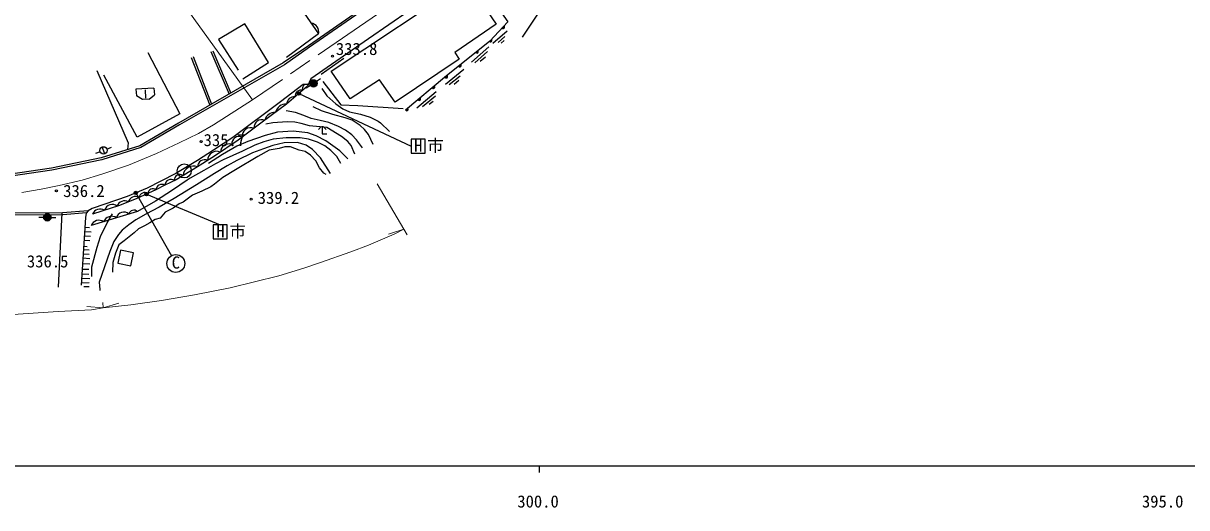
# Model space of a CAD drawing. Units: millimetres, scale not verified. Extents: x 40000 to 680000, y 20000 to 380000.
# Drawn here: x 290493 to 465318, y 198715 to 271514 of the extents above; entities that cross this region are included whole.
import ezdxf
from ezdxf.enums import TextEntityAlignment as Align

# ---------------------------------------------------------------- set-up
doc = ezdxf.new("R2010")
doc.units = ezdxf.units.MM
doc.header["$LTSCALE"] = 1000
doc.linetypes.add('CHAIN', pattern=[18.5, 12, -1.5, 3.5, -1.5])
for name, color, linetype, lineweight in [('M-BGD', 7, 'Continuous', 25), ('M-BGD-EXST', 7, 'Continuous', 25), ('M-BMK', 2, 'CHAIN', 13), ('M-STR-HTXT', 7, 'Continuous', 13), ('M-STR-STRC', 7, 'Continuous', 25), ('M-TTL-BAND', 7, 'Continuous', 25)]:
    doc.layers.add(name, color=color, linetype=linetype, lineweight=lineweight)
doc.styles.add('ＭＳ ゴシック', font='')
doc.styles.get('ＭＳ ゴシック').set_extended_font_data('MS Gothic')

# ---------------------------------------------------------------- blocks, each defined once
blk = doc.blocks.new('DOSEI')
at = {"layer": 'M-BGD'}
blk.add_hatch(color=256, dxfattribs=at).paths.add_polyline_path([(-550, 0, 1), (550, 0, 1)])
for p, q in [((-550, 0), (-1300, 0)), ((550, 0), (1300, 0))]:
    blk.add_line(p, q, dxfattribs=at)
blk.add_circle((0, 0), 550, dxfattribs=at)

msp = doc.modelspace()

# ---------------------------------------------------------------- hatches: boundary and pattern name
at = {"layer": 'M-BGD'}
for points in [[(362707, 271109), (362433, 270815, 0.4608), (362742, 270802, 0.4608)], [(360825, 269091), (360540, 268808, 0.4608), (360848, 268782, 0.4608)], [(358803, 267389), (358491, 267137, 0.4608), (358795, 267080, 0.4608)], [(356241, 265314), (355929, 265061, 0.4608), (356233, 265005, 0.4608)], [(354182, 263646), (353869, 263393, 0.4608), (354173, 263337, 0.4608)], [(352256, 262052), (351947, 261795, 0.4608), (352252, 261743, 0.4608)], [(350130, 260283), (349821, 260026, 0.4608), (350126, 259974, 0.4608)], [(348248, 258718), (347940, 258461, 0.4608), (348244, 258408, 0.4608)]]:
    msp.add_hatch(color=256, dxfattribs=at).paths.add_polyline_path(points)
at = {"layer": 'M-BGD-EXST'}
for points in [[(332136, 260850, 0.41421), (332010, 261181, 0.41421), (331680, 261055, 1)], [(307612, 245923, 0.41421), (307486, 246254, 0.41421), (307156, 246129, 1)], [(309230, 245725, 0.41421), (309104, 246056, 0.41421), (308774, 245930, 1)]]:
    msp.add_hatch(color=256, dxfattribs=at).paths.add_polyline_path(points)

# ---------------------------------------------------------------- linework, layer by layer
at = {"layer": 'M-BGD'}
for p, q in [((363210, 270344), (361046, 268477)), ((362869, 269522), (361851, 268643)), ((360453, 267966), (357836, 265652)), ((362773, 268911), (362325, 268525)), ((315719, 266388), (318529, 259194)), ((315999, 266497), (318792, 259345)), ((318698, 267261), (321434, 260866)), ((318973, 267379), (321696, 261017)), ((338648, 266240), (335265, 263816)), ((360251, 267253), (358356, 265578)), ((359932, 266437), (359149, 265745)), ((356690, 264579), (353963, 262303)), ((356127, 263588), (354509, 262238)), ((355957, 262925), (355239, 262326)), ((310126, 261775), (307432, 261593)), ((307432, 261593), (307500, 260595)), ((308388, 260054), (307500, 260595)), ((308789, 261534), (308877, 260237)), ((309386, 260121), (310194, 260777)), ((310126, 261775), (310194, 260777)), ((352556, 261195), (349622, 258763)), ((352437, 260576), (350465, 258942)), ((309386, 260121), (308388, 260054)), ((352103, 259780), (351504, 259283)), ((335270, 256018), (334832, 255529)), ((335548, 256018), (335987, 255529)), ((302034, 252214), (301337, 251939)), ((302748, 251905), (302344, 252928)), ((303057, 252619), (303755, 252895)), ((296269, 243009), (295741, 231836)), ((300590, 239463), (299668, 239520)), ((300713, 240117), (299709, 240180)), ((300450, 240766), (299748, 240810)), ((300084, 237916), (299570, 237947)), ((300488, 238826), (299628, 238879)), ((300493, 236141), (299462, 236205)), ((300416, 236776), (299501, 236832)), ((300416, 237412), (299540, 237466)), ((300363, 234535), (299358, 234529)), ((300506, 235315), (299411, 235383)), ((300413, 232521), (299230, 232459)), ((300509, 233100), (299275, 233176)), ((300336, 233754), (299314, 233818)), ((300416, 231913), (299588, 231886))]:
    msp.add_line(p, q, dxfattribs=at)
for points in [[(398823, 326775), (395194, 320523), (390135, 310061), (388061, 305839), (376983, 298131), (360390, 286705), (350183, 279504), (333527, 267898), (329722, 265291), (313979, 256229), (308141, 252829), (302279, 251000), (294806, 249433), (288301, 248483)], [(388338, 306403), (376812, 298378), (360218, 286951), (350011, 279750), (333357, 268144), (329562, 265545), (313829, 256488), (308019, 253105), (302203, 251290), (294753, 249728), (288268, 248781)], [(376822, 286006), (376297, 285069), (375245, 284454), (370320, 276776), (365480, 269438)], [(358567, 278472), (357921, 279380), (354569, 277308), (348496, 273386), (342344, 269176), (333710, 263178), (333215, 262052), (330033, 259376), (326385, 256631), (322775, 253933), (319204, 251553), (316686, 249952), (313459, 247999), (311758, 247162), (310423, 246471), (307580, 245184), (304943, 244151), (300888, 242821)], [(328153, 279665), (334841, 269916), (330030, 266382)], [(358567, 278472), (359524, 277090), (363290, 271734), (360585, 268833), (353813, 263348), (347934, 258456)], [(323484, 263165), (327317, 265615), (323793, 271417), (319843, 269069), (322780, 264471)], [(309215, 267122), (314039, 257882), (307609, 254374), (302611, 263717)], [(301559, 264410), (306240, 253548), (306150, 252522)], [(333330, 262314), (332526, 262292), (329147, 259725), (321990, 254362), (319096, 252434), (316681, 250906), (313435, 248941), (311139, 247770), (309098, 246756), (306121, 245488), (302761, 244350), (300858, 243655), (300265, 243351), (299956, 242959), (299843, 242350), (299211, 232146)], [(335514, 262761), (338215, 259247), (340753, 259139), (347602, 258725)], [(335375, 261704), (336125, 260623), (337439, 259414), (338494, 258671), (339529, 258227), (341172, 257849), (342627, 257402), (343837, 256805), (344182, 256551), (345502, 255246)], [(343045, 253300), (342393, 254779), (341791, 255544), (341097, 256176), (339935, 256956), (338878, 257315), (337012, 257796), (335327, 258338), (334042, 258957)], [(300265, 243351), (296412, 243009), (287673, 242996), (278688, 243111), (269743, 243108), (256122, 243298), (243401, 243651), (236560, 244013), (233016, 244359), (228287, 245129), (225547, 245747), (223206, 246540), (217671, 248644), (213651, 250713), (209496, 253231), (202817, 257215)], [(341459, 252818), (340561, 253999), (339873, 254738), (338915, 255443), (337847, 255994), (336403, 256593), (335120, 256889), (333753, 257228), (332675, 257672), (331399, 258095), (329983, 258354)], [(300009, 243027), (296426, 242709), (287671, 242696), (278687, 242811), (269741, 242808), (256116, 242998), (243389, 243351), (236537, 243713), (232978, 244061), (228230, 244834), (225466, 245458), (223104, 246258), (217549, 248369), (213504, 250451), (209342, 252973), (202681, 256947)], [(339267, 251121), (338044, 252360), (335960, 253852), (334486, 254608), (333253, 255041), (331041, 255305), (328694, 255136), (326822, 254652), (324233, 253729), (322570, 253067), (320436, 251778), (318311, 250426)], [(340335, 251842), (339741, 253146), (339267, 253723), (338309, 254510), (336083, 255866), (333494, 256107), (332274, 256451), (331313, 256651), (330166, 256712), (327973, 256560), (326923, 256330)], [(335409, 256062), (335409, 254887), (336088, 254887)], [(338229, 250430), (337598, 251472), (336729, 252404), (335807, 253076), (334693, 253661), (333364, 254085), (332078, 254320), (329996, 254307), (328045, 254090), (326624, 253706), (325298, 253216), (323421, 252300), (320516, 251017), (319392, 250416), (317605, 249375), (315587, 248239), (315108, 247956), (312910, 246432), (310362, 244785), (307653, 243244), (300699, 241136)], [(336683, 248930), (335178, 251278), (333941, 252556), (333025, 253219), (331705, 253586), (329691, 253551), (327995, 253136), (326574, 252662), (324928, 252044), (322576, 250913), (321154, 250113), (319244, 248942), (316517, 247246), (313158, 245168), (310899, 243876), (308919, 242845), (307396, 241969), (306334, 241246), (305374, 240420), (304781, 239776), (304112, 238710), (303498, 237238), (301897, 232604), (301991, 231513), (302020, 231352)], [(335996, 248790), (335645, 248989), (335027, 249785), (334454, 250853), (333643, 251699), (332845, 252232), (331940, 252443), (330668, 252953), (329784, 252970), (328933, 252703), (327432, 252452), (325738, 251503), (322366, 249477), (320498, 248326), (319218, 247354), (318671, 246956), (317347, 246288), (315905, 245671), (314544, 244620), (313894, 244356), (313030, 243736), (311808, 243109), (311075, 242233), (310323, 242034), (309517, 241511), (308725, 241052), (307828, 240601), (307138, 240042), (305654, 238826), (304834, 238221), (304351, 236969), (303971, 235582), (303918, 234090)], [(300773, 233457), (300816, 234894), (301609, 237888), (302090, 239488), (303088, 241533), (303883, 242856)]]:
    msp.add_lwpolyline(points, dxfattribs=at)
for points in [[(357121, 277887), (361533, 271385), (355362, 267128), (355997, 266097), (346384, 259649), (344026, 262995), (339602, 260153), (336745, 264305)], [(306632, 235048), (307060, 237002), (305107, 237430), (304678, 235477)]]:
    msp.add_lwpolyline(points, close=True, dxfattribs=at)
for centre, radius in [((336966, 266573), 150), ((317236, 253725), 150), ((302546, 252417), 550), ((314692, 249329), 1050), ((295466, 246338), 150), ((324719, 245086), 150)]:
    msp.add_circle(centre, radius, dxfattribs=at)
for centre, radius, start, end in [((333617, 270251), 1269, 344.69708, 84.2059), ((362593, 270940), 203, 218.03995, 55.96333), ((360705, 268927), 203, 215.74845, 53.67183), ((358667, 267238), 203, 210.04642, 47.96981), ((356105, 265163), 203, 210.04642, 47.96981), ((333108, 261658), 692, 71.29123, 200.40776), ((354045, 263495), 203, 210.04642, 47.96981), ((332202, 260586), 870, 72.74297, 187.38585), ((352122, 261899), 203, 210.80032, 48.72371), ((329983, 257737), 1640, 88.22656, 165.70648), ((331262, 259241), 1236, 86.41111, 173.71772), ((349996, 260130), 203, 210.80032, 48.72371), ((326331, 255881), 1150, 66.46294, 187.16775), ((328343, 256540), 1602, 88.20855, 165.72449), ((348114, 258565), 203, 210.80032, 48.72371), ((324706, 254486), 1342, 68.8723, 184.65568), ((322874, 253450), 1050, 61.93621, 187.87174), ((319539, 250957), 1326, 64.60559, 181.47798), ((321406, 252078), 1301, 70.7786, 176.58967), ((316102, 248445), 1616, 68.81978, 173.55069), ((317771, 249932), 1085, 65.95106, 178.94572), ((313996, 248030), 778, 50.07096, 190.57642), ((309964, 245926), 712, 49.91879, 178.78789), ((311283, 246444), 861, 56.52887, 178.21196), ((312698, 247112), 941, 55.4383, 176.95392), ((305689, 243703), 1122, 59.28631, 162.25417), ((307321, 244371), 1101, 59.54861, 164.35555), ((308763, 245195), 892, 56.75483, 171.95184), ((302068, 242307), 1288, 59.84561, 156.47685), ((303872, 243108), 1199, 51.41755, 164.9049), ((305588, 242002), 1129, 48.35694, 165.36624), ((307136, 242581), 841, 52.04655, 161.67663), ((301852, 240661), 1247, 56.13041, 157.59276), ((303765, 241188), 1319, 56.37758, 157.3456)]:
    msp.add_arc(centre, radius, start, end, dxfattribs=at)
at = {"layer": 'M-BGD-EXST'}
for p, q in [((331908, 260953), (348770, 253028)), ((350870, 254078), (348770, 254078)), ((348770, 254078), (348770, 251978)), ((350870, 251978), (350870, 254078)), ((348770, 251978), (350870, 251978)), ((307384, 246026), (312747, 236586)), ((309002, 245828), (320098, 241221)), ((321148, 241221), (319048, 241221)), ((319048, 241221), (319048, 239121)), ((321148, 239121), (321148, 241221)), ((319048, 239121), (321148, 239121))]:
    msp.add_line(p, q, dxfattribs=at)
for centre, radius in [((331908, 260953), 250), ((307384, 246026), 250), ((309002, 245828), 250), ((313414, 235413), 1350)]:
    msp.add_circle(centre, radius, dxfattribs=at)
at = {"layer": 'M-BMK'}
msp.add_lwpolyline([(375206, 294462), (324950, 259998), (319061, 256247), (316811, 254972), (313897, 253538), (310497, 251928), (306320, 250209), (302299, 248844), (299368, 247961), (295883, 247137), (293170, 246599), (290276, 246088)], dxfattribs=at)
at = {"layer": 'M-STR-HTXT'}
for p, q in [((324950, 259998), (307750, 283890)), ((343661, 247369), (348192, 239732)), ((347682, 240592), (345350, 239825)), ((302511, 228738), (302428, 229563)), ((302511, 228738), (304860, 229451)), ((302511, 228738), (300064, 228943))]:
    msp.add_line(p, q, dxfattribs=at)
for points in [[(302511, 228738), (300739, 228472), (295733, 228181), (288984, 227740), (281509, 227558), (271534, 227321), (261385, 227278), (248736, 227276), (242674, 227549), (236408, 228004), (231451, 228569), (226477, 229289), (220472, 230495), (215548, 231684), (213579, 232190), (209155, 233546), (206691, 234441), (203462, 235737), (200216, 237164), (197749, 238359), (195232, 239805), (192303, 241694)], [(347682, 240592), (346236, 239847), (342348, 238167), (339706, 237177), (335142, 235560), (332652, 234729), (328887, 233565), (321573, 231769), (316201, 230724), (311268, 229872), (306649, 229217), (302511, 228738)]]:
    msp.add_lwpolyline(points, dxfattribs=at)
at = {"layer": 'M-TTL-BAND'}
for p, q in [((40000, 205000), (579000, 205000)), ((368000, 205000), (368000, 204000))]:
    msp.add_line(p, q, dxfattribs=at)

# ---------------------------------------------------------------- block references
for p, rotation in [((334093, 262485), 214.76698), ((294109, 242347), 180.13627)]:
    msp.add_blockref('DOSEI', p, dxfattribs=dict(rotation=rotation))

# ---------------------------------------------------------------- texts
at = {"layer": 'M-BGD', "style": 'ＭＳ ゴシック'}
for s, p in [('333.8', (337470, 266195)), ('335.7', (317589, 252501)), ('336.2', (296489, 244852)), ('339.2', (325719, 243826)), ('336.5', (291041, 234276))]:
    msp.add_text(s, height=1833, dxfattribs=at).set_placement(p, align=Align.BOTTOM_LEFT)
at = {"layer": 'M-BGD-EXST', "style": 'ＭＳ ゴシック'}
for p in [(349223, 251670), (319501, 238813)]:
    msp.add_text('H', height=1833, dxfattribs=at).set_placement(p, align=Align.BOTTOM_LEFT)
msp.add_text('C', height=1833, rotation=358.508, dxfattribs=at).set_placement((312759, 234120), align=Align.BOTTOM_LEFT)
at = {"layer": 'M-STR-STRC', "style": 'ＭＳ ゴシック'}
for p in [(351179, 251663), (321458, 238806)]:
    msp.add_text('市', height=1833, dxfattribs=at).set_placement(p, align=Align.BOTTOM_LEFT)
at = {"layer": 'M-TTL-BAND', "style": 'ＭＳ ゴシック'}
for s, p in [('300.0', (367844, 198195)), ('395.0', (461702, 198195))]:
    msp.add_text(s, height=1833, dxfattribs=at).set_placement(p, align=Align.BOTTOM_CENTER)

doc.saveas('drawing.dxf')
